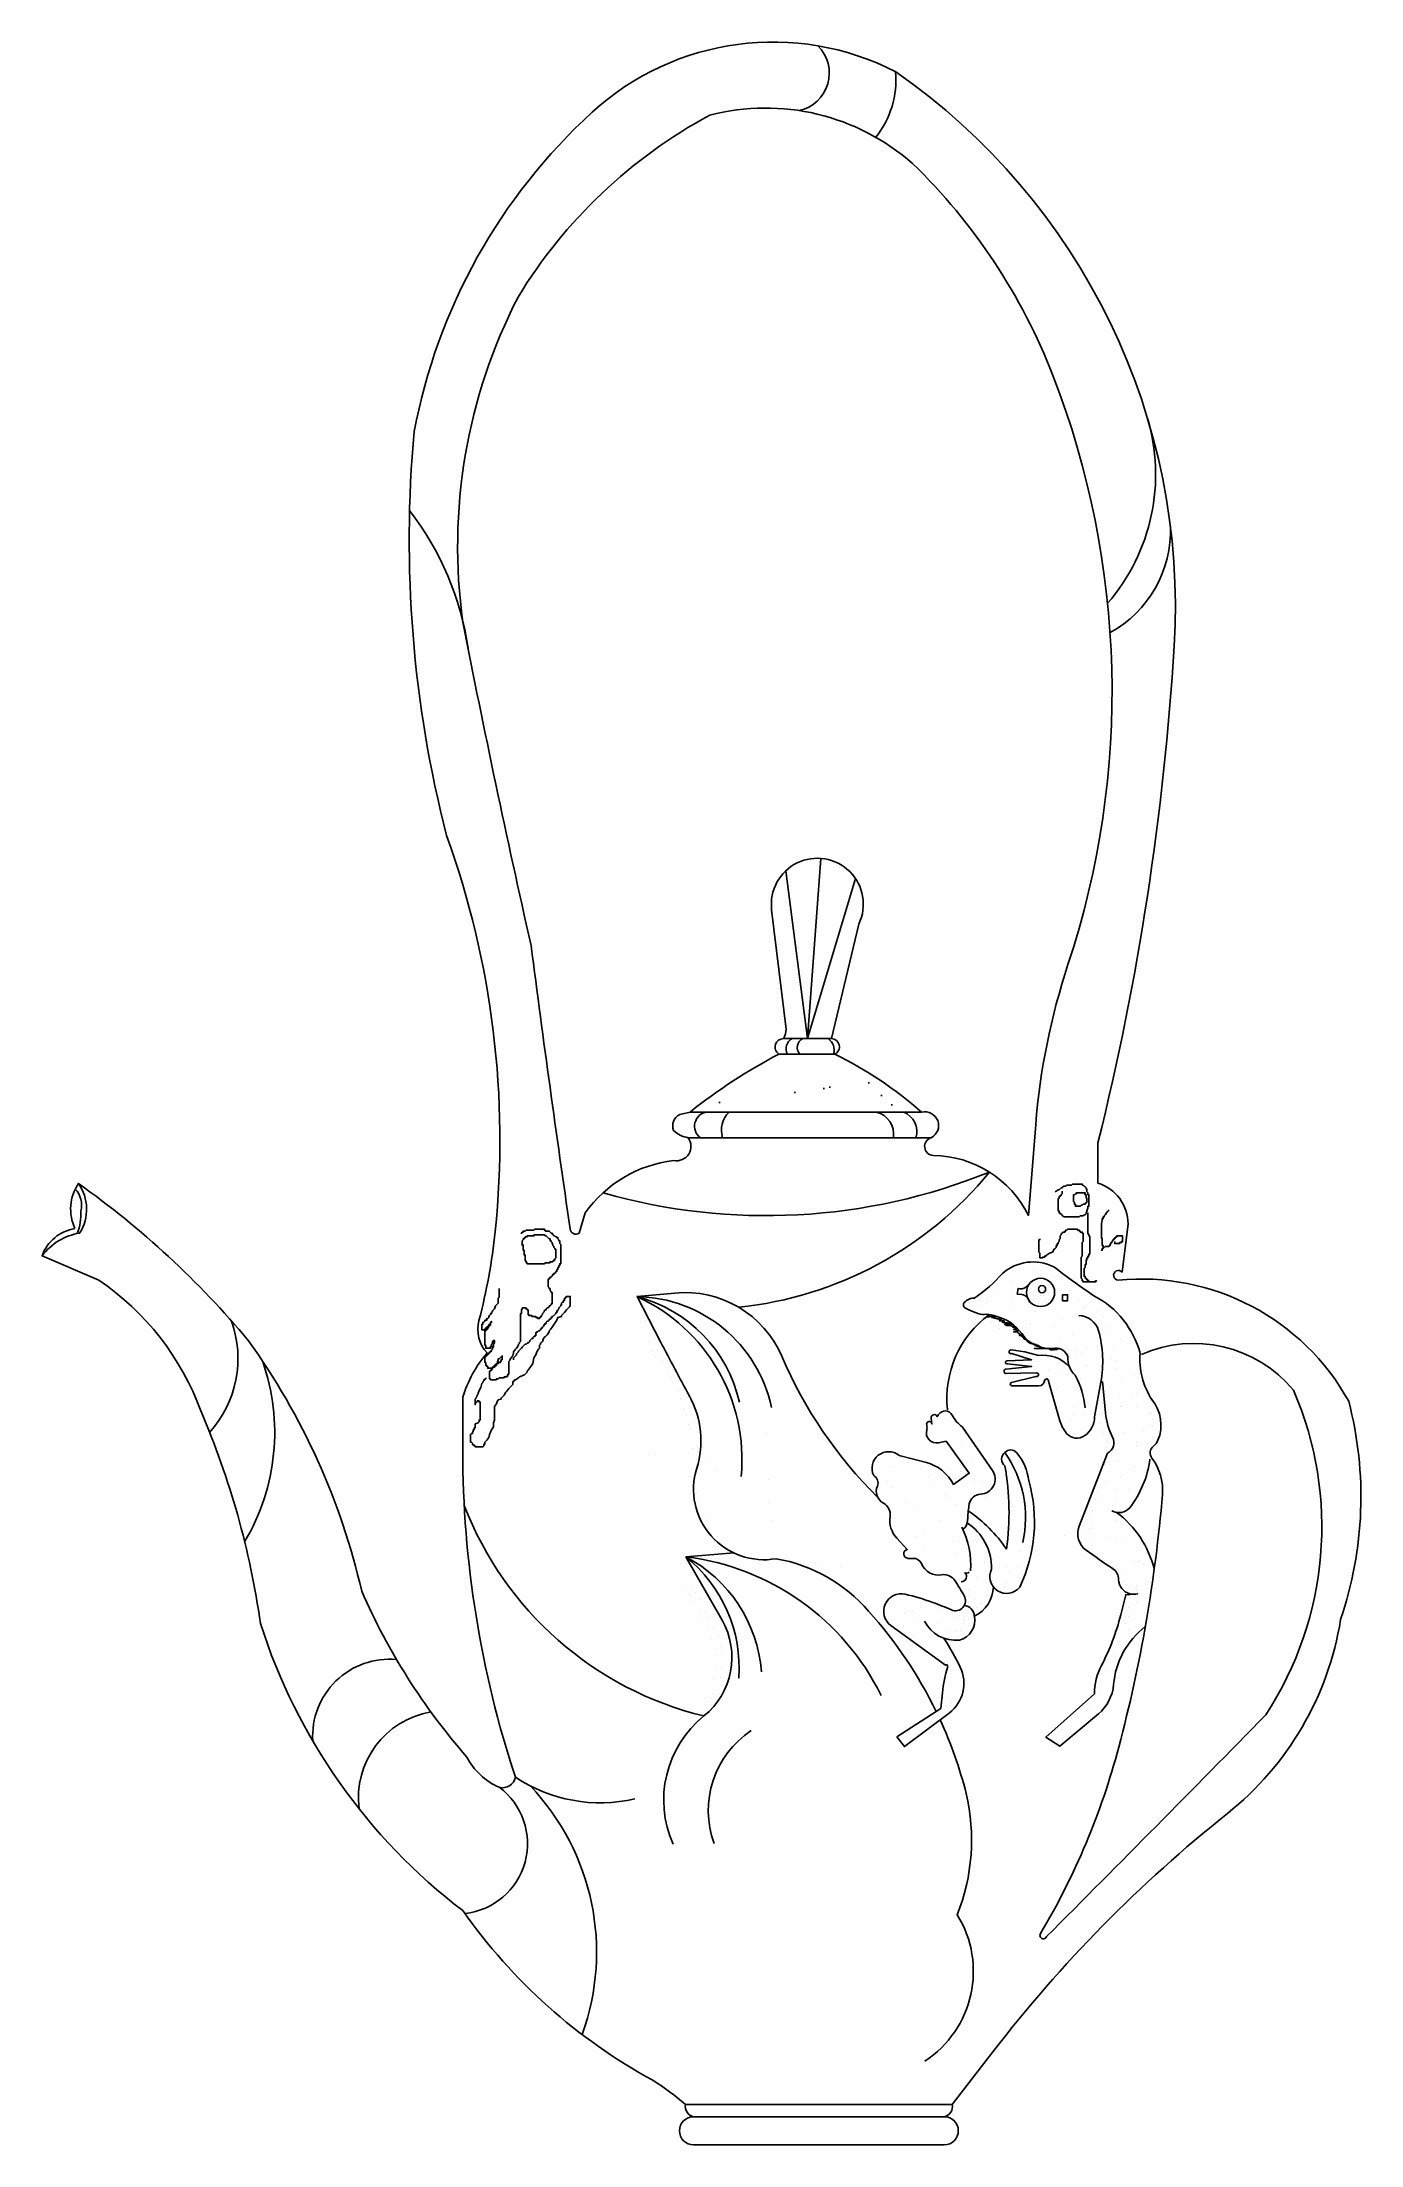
# Model space of a CAD drawing. Extents: x 929 to 1100, y 617 to 889.
import ezdxf

# ---------------------------------------------------------------- set-up
doc = ezdxf.new("R2010")
doc.units = 0
doc.header["$LTSCALE"] = 10
doc.header["$MEASUREMENT"] = 0
for name, color, linetype in [('3', 3, 'CONTINUOUS'), ('4', 4, 'CONTINUOUS'), ('7', 7, 'CONTINUOUS')]:
    doc.layers.add(name, color=color, linetype=linetype)

msp = doc.modelspace()

# ---------------------------------------------------------------- hatches: boundary and pattern name
at = {"layer": '3'}
h = msp.add_hatch(dxfattribs=at)
h.set_pattern_fill('AR-SAND', color=256, scale=7.2, style=0)
h.set_pattern_definition([(37.5, (-684.25, -590.387), (-0.45355, 13.87313), [0, -10.944, 0, -12.24, 0, -11.7]), (7.5, (-684.25, -590.387), (12.7424, 20.31945), [0, -5.904, 0, -9.864, 0, -3.78]), (327.5, (-693.106, -590.387), (22.42182, 0.040745), [0, -3.6, 0, -12.96, 0, -16.92]), (317.5, (-693.106, -590.387), (21.64411, 6.31926), [0, -1.8, 0, -8.496, 0, -9.72])])
h.paths.add_polyline_path([(1042.64, 750.78, 0.065549), (1031.4, 758.29), (1024.14, 758.29, 0.047449), (1012.63, 750.78)])

# ---------------------------------------------------------------- linework, layer by layer
for p, q in [((1027.85, 760.3), (1029.57, 783.67)), ((1027.85, 760.3), (1025.04, 782.06)), ((1027.85, 760.3), (1034.08, 781.06)), ((1024.14, 758.29), (1031.4, 758.29)), ((1054.39, 728.75), (1054.39, 728.75)), ((1057.14, 730.23), (1057.14, 730.23)), ((1058.2, 727.9), (1058.2, 727.9)), ((1049.94, 725.78), (1049.94, 725.78)), ((1051, 725.99), (1051, 725.99)), ((1051.63, 726.84), (1051.63, 726.84)), ((1052.48, 727.69), (1052.48, 727.69)), ((1054.17, 725.57), (1054.17, 725.57)), ((1054.39, 727.48), (1054.39, 727.48)), ((1054.39, 726.63), (1054.39, 726.63)), ((1055.02, 727.69), (1055.02, 727.69)), ((1055.66, 727.48), (1055.66, 727.48)), ((1055.66, 727.26), (1055.66, 727.26)), ((1056.08, 726.42), (1056.08, 726.42)), ((1057.14, 727.26), (1057.14, 727.26)), ((1057.14, 726.42), (1057.14, 726.42)), ((1057.57, 727.48), (1057.57, 727.48)), ((1057.78, 725.99), (1057.78, 725.99)), ((1057.99, 727.05), (1057.99, 727.05)), ((1058.2, 725.36), (1058.2, 725.36)), ((1058.41, 727.69), (1058.41, 727.69)), ((1058.41, 727.05), (1058.41, 727.05)), ((1058.41, 725.78), (1058.41, 725.78)), ((1059.05, 727.26), (1059.05, 727.26)), ((1061.8, 727.69), (1061.8, 727.69)), ((1062.86, 726.42), (1062.86, 726.42)), ((1063.5, 725.36), (1063.5, 725.36)), ((1063.92, 725.57), (1063.92, 725.57)), ((1006.16, 723.61), (1006.16, 723.61)), ((1006.92, 723.8), (1006.92, 723.8)), ((1049.49, 723.19), (1049.49, 723.19)), ((1049.63, 723.89), (1049.63, 723.89)), ((1050.26, 723.38), (1050.26, 723.38)), ((1050.4, 724.08), (1050.4, 724.08)), ((1051.74, 723.47), (1051.74, 723.47)), ((1052.5, 723.66), (1052.5, 723.66)), ((1052.58, 723.05), (1052.58, 723.05)), ((1052.72, 722.77), (1052.72, 722.77)), ((1053.34, 723.24), (1053.34, 723.24)), ((1053.48, 722.96), (1053.48, 722.96)), ((1053.98, 722.49), (1053.98, 722.49)), ((1054.74, 722.68), (1054.74, 722.68)), ((1056.29, 722.82), (1056.29, 722.82)), ((1056.72, 723.24), (1056.72, 723.24)), ((1057.35, 724.93), (1057.35, 724.93)), ((1059.9, 723.03), (1059.9, 723.03)), ((1060.74, 723.88), (1060.74, 723.88)), ((1062.23, 724.3), (1062.23, 724.3)), ((1065.62, 724.93), (1065.62, 724.93)), ((1066.25, 724.3), (1066.25, 724.3)), ((1067.1, 722.82), (1067.1, 722.82)), ((1069.43, 722.6), (1069.43, 722.6)), ((1007.28, 721.23), (1007.28, 721.23)), ((1008.04, 721.41), (1008.04, 721.41)), ((1008.46, 719.87), (1008.46, 719.87)), ((1047.53, 720.1), (1047.53, 720.1)), ((1047.81, 720.66), (1047.81, 720.66)), ((1048.23, 721.65), (1048.23, 721.65)), ((1048.29, 720.29), (1048.29, 720.29)), ((1048.37, 721.23), (1048.37, 721.23)), ((1048.57, 720.85), (1048.57, 720.85)), ((1048.99, 721.83), (1048.99, 721.83)), ((1049.13, 721.41), (1049.13, 721.41)), ((1055.1, 721.93), (1055.1, 721.93)), ((1055.1, 721.37), (1055.1, 721.37)), ((1055.87, 722.11), (1055.87, 722.11)), ((1055.87, 721.55), (1055.87, 721.55)), ((1060.53, 721.33), (1060.53, 721.33)), ((1061.05, 719.73), (1061.05, 719.73)), ((1062.23, 721.97), (1062.23, 721.97)), ((1062.65, 719.85), (1062.65, 719.85)), ((1063.92, 720.28), (1063.92, 720.28)), ((1066.47, 722.39), (1066.47, 722.39)), ((1067.52, 720.06), (1067.52, 720.06)), ((1068.37, 721.33), (1068.37, 721.33)), ((1007.7, 719.68), (1007.7, 719.68)), ((1008.12, 719.12), (1008.12, 719.12)), ((1008.88, 719.31), (1008.88, 719.31)), ((1008.96, 718.42), (1008.96, 718.42)), ((1009.66, 717.16), (1009.66, 717.16)), ((1009.72, 718.61), (1009.72, 718.61)), ((1010.42, 717.35), (1010.42, 717.35)), ((1046.83, 717.16), (1046.83, 717.16)), ((1047.59, 717.35), (1047.59, 717.35)), ((1059.05, 717.31), (1059.05, 717.31)), ((1060.29, 719.54), (1060.29, 719.54)), ((1060.74, 717.31), (1060.74, 717.31)), ((1060.85, 719.26), (1060.85, 719.26)), ((1060.85, 718.56), (1060.85, 718.56)), ((1061.62, 719.45), (1061.62, 719.45)), ((1061.62, 718.75), (1061.62, 718.75)), ((1062.65, 719.22), (1062.65, 719.22)), ((1063.5, 719.43), (1063.5, 719.43)), ((1063.92, 717.73), (1063.92, 717.73)), ((1064.13, 717.95), (1064.13, 717.95)), ((1067.31, 718.79), (1067.31, 718.79)), ((1067.95, 718.58), (1067.95, 718.58)), ((1067.95, 717.52), (1067.95, 717.52)), ((1010.22, 716.32), (1010.22, 716.32)), ((1010.36, 715.76), (1010.36, 715.76)), ((1010.99, 716.51), (1010.99, 716.51)), ((1011.06, 714.64), (1011.06, 714.64)), ((1011.13, 715.95), (1011.13, 715.95)), ((1011.83, 714.83), (1011.83, 714.83)), ((1060.11, 714.98), (1060.11, 714.98)), ((1062.86, 714.98), (1062.86, 714.98)), ((1063.29, 716.25), (1063.29, 716.25)), ((1068.58, 715.83), (1068.58, 715.83)), ((1070.07, 716.68), (1070.07, 716.68)), ((1070.49, 714.35), (1070.49, 714.35)), ((1011.34, 713.66), (1011.34, 713.66)), ((1011.77, 712.4), (1011.77, 712.4)), ((1012.11, 713.84), (1012.11, 713.84)), ((1012.53, 712.58), (1012.53, 712.58)), ((1012.95, 711.6), (1012.95, 711.6)), ((1062.44, 712.44), (1062.44, 712.44)), ((1062.44, 711.59), (1062.44, 711.59)), ((1063.71, 711.59), (1063.71, 711.59)), ((1065.34, 712.82), (1065.34, 712.82)), ((1065.34, 711.55), (1065.34, 711.55)), ((1066.1, 713), (1066.1, 713)), ((1066.1, 711.74), (1066.1, 711.74)), ((1068.16, 714.13), (1068.16, 714.13)), ((1068.16, 713.71), (1068.16, 713.71)), ((1068.37, 712.65), (1068.37, 712.65)), ((1068.58, 712.65), (1068.58, 712.65)), ((1069.86, 713.92), (1069.86, 713.92)), ((1070.49, 712.65), (1070.49, 712.65)), ((1072.19, 711.8), (1072.19, 711.8)), ((1072.4, 711.59), (1072.4, 711.59)), ((1072.82, 711.59), (1072.82, 711.59)), ((1012.19, 711.41), (1012.19, 711.41)), ((1012.47, 710.29), (1012.47, 710.29)), ((1012.75, 709.73), (1012.75, 709.73)), ((1013.23, 710.48), (1013.23, 710.48)), ((1013.51, 709.92), (1013.51, 709.92)), ((1022.39, 709.05), (1022.39, 709.05)), ((1061.8, 710.75), (1061.8, 710.75)), ((1065.76, 710.43), (1065.76, 710.43)), ((1066.04, 709.45), (1066.04, 709.45)), ((1066.18, 709.17), (1066.18, 709.17)), ((1066.52, 710.62), (1066.52, 710.62)), ((1066.8, 709.64), (1066.8, 709.64)), ((1066.95, 709.36), (1066.95, 709.36)), ((1068.8, 709.26), (1068.8, 709.26)), ((1071.34, 709.47), (1071.34, 709.47)), ((1072.19, 710.32), (1072.19, 710.32)), ((1072.61, 710.96), (1072.61, 710.96)), ((1072.61, 710.11), (1072.61, 710.11)), ((1007.28, 706.37), (1007.28, 706.37)), ((1008.04, 706.56), (1008.04, 706.56)), ((1012.89, 707.21), (1012.89, 707.21)), ((1013.13, 707.14), (1013.13, 707.14)), ((1013.65, 707.4), (1013.65, 707.4)), ((1040.16, 706.14), (1040.16, 706.14)), ((1047.82, 707.57), (1047.82, 707.57)), ((1066.46, 706.23), (1066.46, 706.23)), ((1066.6, 708.47), (1066.6, 708.47)), ((1066.6, 707.35), (1066.6, 707.35)), ((1066.6, 706.93), (1066.6, 706.93)), ((1066.74, 708.05), (1066.74, 708.05)), ((1066.74, 707.77), (1066.74, 707.77)), ((1067.23, 706.42), (1067.23, 706.42)), ((1067.37, 708.66), (1067.37, 708.66)), ((1067.37, 707.54), (1067.37, 707.54)), ((1067.37, 707.12), (1067.37, 707.12)), ((1067.51, 708.24), (1067.51, 708.24)), ((1067.51, 707.96), (1067.51, 707.96)), ((1070.49, 707.99), (1070.49, 707.99)), ((1070.49, 707.57), (1070.49, 707.57)), ((1071.76, 707.78), (1071.76, 707.78)), ((1071.76, 706.93), (1071.76, 706.93)), ((1072.61, 708.63), (1072.61, 708.63)), ((1012.75, 703.56), (1012.75, 703.56)), ((1012.89, 704.41), (1012.89, 704.41)), ((1013.51, 703.75), (1013.51, 703.75)), ((1013.65, 704.59), (1013.65, 704.59)), ((1014.77, 705.5), (1014.77, 705.5)), ((1016.09, 704.28), (1016.09, 704.28)), ((1038.71, 704.82), (1038.71, 704.82)), ((1039.13, 704.82), (1039.13, 704.82)), ((1039.39, 705.95), (1039.39, 705.95)), ((1040.94, 705.39), (1040.94, 705.39)), ((1041.7, 705.58), (1041.7, 705.58)), ((1042.52, 704.6), (1042.52, 704.6)), ((1043.58, 703.55), (1043.58, 703.55)), ((1047.53, 703.7), (1047.53, 703.7)), ((1047.67, 705.11), (1047.67, 705.11)), ((1047.67, 704.13), (1047.67, 704.13)), ((1048.29, 703.89), (1048.29, 703.89)), ((1048.43, 705.3), (1048.43, 705.3)), ((1048.43, 704.31), (1048.43, 704.31)), ((1049.09, 705.45), (1049.09, 705.45)), ((1065.62, 704.97), (1065.62, 704.97)), ((1066.04, 705.25), (1066.04, 705.25)), ((1066.38, 705.15), (1066.38, 705.15)), ((1066.8, 705.44), (1066.8, 705.44)), ((1067.1, 705.03), (1067.1, 705.03)), ((1067.74, 705.66), (1067.74, 705.66)), ((1068.16, 705.45), (1068.16, 705.45)), ((1068.37, 703.55), (1068.37, 703.55)), ((1069.86, 704.6), (1069.86, 704.6)), ((1070.28, 704.82), (1070.28, 704.82)), ((1012.75, 701.32), (1012.75, 701.32)), ((1013.51, 701.51), (1013.51, 701.51)), ((1013.65, 700.67), (1013.65, 700.67)), ((1022.81, 703.12), (1022.81, 703.12)), ((1038.28, 702.91), (1038.28, 702.91)), ((1038.92, 702.06), (1038.92, 702.06)), ((1043.79, 702.7), (1043.79, 702.7)), ((1045.7, 702.49), (1045.7, 702.49)), ((1045.91, 701.22), (1045.91, 701.22)), ((1046.27, 703.14), (1046.27, 703.14)), ((1046.27, 702.58), (1046.27, 702.58)), ((1046.33, 701), (1046.33, 701)), ((1046.97, 702.86), (1046.97, 702.86)), ((1047.03, 703.33), (1047.03, 703.33)), ((1047.03, 702.77), (1047.03, 702.77)), ((1047.73, 703.05), (1047.73, 703.05)), ((1049.51, 702.91), (1049.51, 702.91)), ((1050.57, 702.91), (1050.57, 702.91)), ((1051, 700.79), (1051, 700.79)), ((1065.62, 701.64), (1065.62, 701.64)), ((1066.47, 702.91), (1066.47, 702.91)), ((1067.95, 701.85), (1067.95, 701.85)), ((1069.43, 701.85), (1069.43, 701.85)), ((1012.89, 700.48), (1012.89, 700.48)), ((1013.87, 698.1), (1013.87, 698.1)), ((1014.63, 698.29), (1014.63, 698.29)), ((1022.81, 700.16), (1022.81, 700.16)), ((1040.61, 700.16), (1040.61, 700.16)), ((1041.67, 699.31), (1041.67, 699.31)), ((1047.18, 699.94), (1047.18, 699.94)), ((1064.35, 698.67), (1064.35, 698.67)), ((1064.77, 699.1), (1064.77, 699.1)), ((1065.19, 700.58), (1065.19, 700.58)), ((1065.41, 700.58), (1065.41, 700.58)), ((1067.52, 699.73), (1067.52, 699.73)), ((1067.95, 700.37), (1067.95, 700.37)), ((1014.15, 697.54), (1014.15, 697.54)), ((1014.91, 697.73), (1014.91, 697.73)), ((1015.41, 695.58), (1015.41, 695.58)), ((1016.17, 695.76), (1016.17, 695.76)), ((1023.24, 697.83), (1023.24, 697.83)), ((1041.88, 695.71), (1041.88, 695.71)), ((1042.94, 696.13), (1042.94, 696.13)), ((1045.06, 697.83), (1045.06, 697.83)), ((1061.17, 695.92), (1061.17, 695.92)), ((1063.92, 696.56), (1063.92, 696.56)), ((1064.35, 696.77), (1064.35, 696.77)), ((1064.77, 697.62), (1064.77, 697.62)), ((1064.77, 696.77), (1064.77, 696.77)), ((1067.1, 695.71), (1067.1, 695.71)), ((1067.74, 695.29), (1067.74, 695.29)), ((1067.95, 697.83), (1067.95, 697.83)), ((1015.83, 694.45), (1015.83, 694.45)), ((1016.6, 694.64), (1016.6, 694.64)), ((1017.52, 693.33), (1017.52, 693.33)), ((1018.28, 693.52), (1018.28, 693.52)), ((1042.94, 694.44), (1042.94, 694.44)), ((1046.76, 695.07), (1046.76, 695.07)), ((1046.97, 693.59), (1046.97, 693.59)), ((1047.39, 695.07), (1047.39, 695.07)), ((1050.78, 692.53), (1050.78, 692.53)), ((1051, 693.59), (1051, 693.59)), ((1051.63, 693.59), (1051.63, 693.59)), ((1051.84, 692.74), (1051.84, 692.74)), ((1055.45, 693.8), (1055.45, 693.8)), ((1063.29, 694.02), (1063.29, 694.02)), ((1064.56, 695.07), (1064.56, 695.07)), ((1064.77, 694.65), (1064.77, 694.65)), ((1069.01, 695.07), (1069.01, 695.07)), ((1070.28, 692.53), (1070.28, 692.53)), ((1070.7, 692.53), (1070.7, 692.53)), ((1011.34, 692.21), (1011.34, 692.21)), ((1012.11, 692.4), (1012.11, 692.4)), ((1027.05, 692.32), (1027.05, 692.32)), ((1029.17, 692.32), (1029.17, 692.32)), ((1032.14, 691.9), (1032.14, 691.9)), ((1049.72, 690.42), (1049.72, 690.42)), ((1051.84, 689.99), (1051.84, 689.99)), ((1052.69, 691.9), (1052.69, 691.9)), ((1053.54, 691.9), (1053.54, 691.9)), ((1053.54, 689.78), (1053.54, 689.78)), ((1054.17, 691.26), (1054.17, 691.26)), ((1055.23, 691.69), (1055.23, 691.69)), ((1068.16, 691.26), (1068.16, 691.26)), ((1068.58, 691.26), (1068.58, 691.26)), ((1068.8, 689.99), (1068.8, 689.99)), ((1071.34, 692.11), (1071.34, 692.11)), ((1012.19, 689.13), (1012.19, 689.13)), ((1012.61, 688.29), (1012.61, 688.29)), ((1012.95, 689.32), (1012.95, 689.32)), ((1013.17, 687.45), (1013.17, 687.45)), ((1013.37, 688.48), (1013.37, 688.48)), ((1013.93, 687.63), (1013.93, 687.63)), ((1048.67, 688.93), (1048.67, 688.93)), ((1048.67, 688.3), (1048.67, 688.3)), ((1048.67, 687.24), (1048.67, 687.24)), ((1049.51, 687.66), (1049.51, 687.66)), ((1050.36, 687.03), (1050.36, 687.03)), ((1050.78, 687.24), (1050.78, 687.24)), ((1051, 688.09), (1051, 688.09)), ((1052.48, 689.14), (1052.48, 689.14)), ((1053.33, 689.14), (1053.33, 689.14)), ((1069.43, 688.09), (1069.43, 688.09)), ((1069.64, 689.14), (1069.64, 689.14)), ((1070.28, 688.93), (1070.28, 688.93)), ((1070.28, 688.09), (1070.28, 688.09)), ((1070.49, 689.36), (1070.49, 689.36)), ((1070.49, 689.14), (1070.49, 689.14)), ((1070.49, 688.72), (1070.49, 688.72)), ((1070.49, 687.24), (1070.49, 687.24)), ((1014.01, 685.9), (1014.01, 685.9)), ((1014.29, 685.06), (1014.29, 685.06)), ((1014.77, 686.09), (1014.77, 686.09)), ((1015.05, 685.25), (1015.05, 685.25)), ((1040.4, 685.76), (1040.4, 685.76)), ((1041.25, 685.97), (1041.25, 685.97)), ((1041.46, 685.97), (1041.46, 685.97)), ((1042.1, 684.7), (1042.1, 684.7)), ((1042.52, 686.6), (1042.52, 686.6)), ((1044.64, 686.39), (1044.64, 686.39)), ((1044.85, 684.49), (1044.85, 684.49)), ((1046.76, 685.33), (1046.76, 685.33)), ((1047.61, 685.54), (1047.61, 685.54)), ((1048.03, 684.49), (1048.03, 684.49)), ((1048.24, 685.33), (1048.24, 685.33)), ((1048.24, 684.91), (1048.24, 684.91)), ((1048.67, 685.12), (1048.67, 685.12)), ((1049.72, 686.6), (1049.72, 686.6)), ((1069.01, 685.33), (1069.01, 685.33)), ((1069.01, 684.49), (1069.01, 684.49)), ((1069.43, 686.6), (1069.43, 686.6)), ((1069.43, 685.33), (1069.43, 685.33)), ((1070.07, 686.18), (1070.07, 686.18)), ((1014.99, 683.66), (1014.99, 683.66)), ((1015.41, 682.54), (1015.41, 682.54)), ((1015.75, 683.85), (1015.75, 683.85)), ((1016.17, 682.73), (1016.17, 682.73)), ((1041.67, 682.79), (1041.67, 682.79)), ((1045.7, 683.43), (1045.7, 683.43)), ((1046.97, 683.43), (1046.97, 683.43)), ((1047.39, 682.79), (1047.39, 682.79)), ((1047.82, 683.85), (1047.82, 683.85)), ((1047.82, 683.43), (1047.82, 683.43)), ((1049.3, 684.06), (1049.3, 684.06)), ((1068.16, 681.73), (1068.16, 681.73)), ((1069.43, 683.64), (1069.43, 683.64)), ((1015.83, 681.28), (1015.83, 681.28)), ((1015.97, 680.44), (1015.97, 680.44)), ((1016.6, 681.47), (1016.6, 681.47)), ((1016.74, 680.63), (1016.74, 680.63)), ((1044.64, 680.25), (1044.64, 680.25)), ((1045.7, 679.4), (1045.7, 679.4)), ((1066.68, 679.83), (1066.68, 679.83)), ((1067.52, 680.46), (1067.52, 680.46)), ((1015.83, 677.35), (1015.83, 677.35)), ((1016.11, 678.62), (1016.11, 678.62)), ((1016.6, 677.54), (1016.6, 677.54)), ((1016.88, 678.8), (1016.88, 678.8)), ((1046.33, 678.34), (1046.33, 678.34)), ((1065.83, 677.07), (1065.83, 677.07)), ((1066.47, 678.34), (1066.47, 678.34)), ((1014.57, 674.69), (1014.57, 674.69)), ((1015.33, 674.88), (1015.33, 674.88)), ((1015.69, 675.25), (1015.69, 675.25)), ((1016.46, 675.44), (1016.46, 675.44)), ((1045.91, 673.69), (1045.91, 673.69)), ((1046.33, 674.53), (1046.33, 674.53)), ((1046.33, 674.11), (1046.33, 674.11)), ((1064.35, 673.69), (1064.35, 673.69)), ((1065.19, 675.17), (1065.19, 675.17)), ((1065.83, 675.38), (1065.83, 675.38)), ((1013.73, 672.03), (1013.73, 672.03)), ((1014.49, 672.22), (1014.49, 672.22)), ((1060.96, 670.72), (1060.96, 670.72)), ((1062.02, 672.2), (1062.02, 672.2)), ((1012.05, 622.12), (1046.61, 622.12))]:
    msp.add_line(p, q, dxfattribs=at)
msp.add_lwpolyline([(1051.15, 724.23), (1051.4, 724.23), (1051.4, 724.29), (1052.16, 724.29), (1052.16, 724.23), (1051.72, 724.23), (1051.72, 724.16), (1051.85, 724.16), (1052.1, 724.04), (1052.29, 724.04), (1052.35, 723.97), (1052.66, 723.97), (1052.66, 723.91), (1052.92, 723.91), (1052.98, 723.85), (1053.04, 723.78), (1053.04, 723.72), (1052.73, 723.72), (1053.3, 723.72), (1053.3, 723.66), (1053.36, 723.66), (1053.36, 723.53), (1053.11, 723.53), (1053.17, 723.53), (1053.36, 723.47), (1053.74, 723.47), (1054.12, 723.34), (1054.3, 723.34), (1054.3, 723.28), (1053.48, 723.28), (1053.48, 723.22), (1053.42, 723.22), (1053.48, 723.22), (1053.67, 723.09), (1054.24, 723.09), (1054.3, 723.03), (1054.49, 723.03), (1054.49, 722.97), (1054.68, 722.97), (1054.68, 722.9), (1054.43, 722.9), (1054.56, 722.9), (1054.62, 722.84), (1054.68, 722.78), (1054.87, 722.78), (1054.87, 722.71), (1054.93, 722.71), (1054.93, 722.59), (1054.56, 722.59), (1054.75, 722.59), (1054.81, 722.52), (1054.93, 722.52), (1054.93, 722.46), (1055, 722.46), (1055, 722.4), (1055.12, 722.4), (1055.12, 722.34), (1055.06, 722.27), (1054.56, 722.27), (1055, 722.27), (1055.06, 722.21), (1055.12, 722.21), (1055.12, 722.15), (1055.19, 722.15), (1055.19, 722.08), (1055.31, 722.08), (1055.38, 722.02), (1055.38, 721.96), (1055.44, 721.96), (1055.44, 721.89), (1055.57, 721.89), (1055.57, 721.83), (1055.31, 721.83), (1055.57, 721.83), (1055.57, 721.77), (1055.63, 721.77), (1055.63, 721.71), (1055.69, 721.71), (1055.69, 721.64), (1055.75, 721.64), (1055.82, 721.58), (1055.82, 721.52), (1055.88, 721.52), (1055.94, 721.45), (1055.94, 721.39), (1056.07, 721.39), (1055.88, 721.39), (1055.94, 721.33), (1056.07, 721.33), (1056.13, 721.26), (1056.2, 721.26), (1056.2, 721.2), (1056.26, 721.2), (1056.26, 721.14), (1056.32, 721.14), (1056.32, 721.08), (1056.38, 721.08), (1056.38, 721.01), (1056.45, 721.01), (1056.57, 720.89), (1056.64, 720.82), (1056.7, 720.82), (1056.76, 720.76), (1057.14, 720.76), (1057.14, 720.7), (1057.27, 720.7), (1057.27, 720.63), (1057.52, 720.63), (1057.52, 720.57), (1057.65, 720.57), (1057.71, 720.51), (1057.84, 720.51), (1057.84, 720.38), (1058.02, 720.38), (1058.02, 720.32), (1058.09, 720.32), (1058.09, 720.26), (1058.15, 720.26), (1058.15, 720.13), (1058.21, 720.13), (1057.27, 720.13), (1059.1, 720.13), (1059.29, 720), (1059.35, 720), (1059.35, 719.94), (1059.73, 719.94), (1059.73, 720), (1060.17, 720), (1060.23, 720.07), (1060.48, 720.07)], dxfattribs=at)
for centre, radius, start, end in [((1025.72, 885.47), 4.96, 281.9941, 45.4403), ((1027.55, 884.58), 11.77, 320.9313, 5.1716), ((1047.39, 833.47), 25.58, 319.1879, 16.7197), ((945.94, 805.34), 38.33, 8.3401, 37.6441), ((1059.82, 826.15), 15.07, 298.7359, 2.1848), ((1026.63, 758.95), 1.56, 120.0366, 205.3088), ((1027.8, 759.14), 1.28, 115.2723, 221.6683), ((1029.49, 758.81), 1.82, 343.4023, 54.9721), ((1015.07, 748.95), 1.85, 97.8162, 234.2757), ((1019.94, 748.45), 3.24, 134.1446, 197.9473), ((1036.03, 747.88), 2.99, 351.7829, 75.7801), ((1039.26, 748.23), 2.76, 343.6577, 67.4228), ((1022.49, 814.29), 76.94, 254.062, 292.0892), ((1014.02, 773.47), 48.24, 275.8521, 320.8335), ((1001.17, 709.13), 18.31, 12.6954, 75.489), ((996.15, 705.73), 23.21, 354.6029, 65.5329), ((1005.42, 708.69), 18.17, 12.0881, 88.9387), ((939.67, 718.85), 14.38, 318.1179, 19.5609), ((931.02, 709.28), 27.79, 329.2778, 19.2693), ((1024.94, 715.77), 44.54, 201.0455, 256.3538), ((1008.18, 660.8), 32.55, 26.1838, 83.0966), ((1003.51, 676.82), 18.42, 4.3735, 62.2402), ((1000.56, 678.72), 18.44, 355.9229, 51.3175), ((973.7, 669.87), 9.98, 84.8619, 183.4849), ((980.96, 661.88), 11.3, 99.728, 187.2828), ((1027.38, 660.24), 12.39, 123.3903, 200.2329), ((982.46, 655.94), 9.11, 276.2828, 53.3327), ((1001.02, 681.15), 19.92, 236.4208, 282.9359), ((969.17, 641.87), 31.35, 340.1018, 43.4301)]:
    msp.add_arc(centre, radius, start, end, dxfattribs=at)
at = {"layer": '4'}
msp.add_line((1024.76, 760.3), (1030.95, 760.3), dxfattribs=at)
for points in [[(1023.04, 616.88), (1045.57, 616.88, 1), (1045.57, 620.54, 0.425875), (1046.61, 622.12), (1051.86, 628.93, -0.060657), (1082.26, 659.84, 0.187131), (1096.94, 684.99, 0.146554), (1097.99, 713.28, 0.299313), (1068.11, 728.99, -1.492017), (1068.63, 730.04), (1069.39, 736.27, 0.328663), (1065.49, 741.57), (1065.49, 746.81, 0.04554), (1075.38, 811.17, 0.261586), (1039.28, 885.64, 0.313707), (999.96, 880.41, 0.162366), (976.89, 839.02, 0.086238), (981.09, 786.62, -0.112648), (987.38, 735.28, -0.038783), (985.28, 723.76, 0.256733), (986.33, 719.56, 0.103516), (983.18, 713.8), (983.18, 706.99, 0.079785), (990, 664.55, -0.438744), (987.9, 663.25, -0.175046), (983.71, 667.17, -0.076239), (970.08, 688.65, 0.100318), (955.4, 721.14, 0.064368), (933.38, 741.52, -0.304643), (933.53, 735.1, 0.192013), (928.66, 732.14), (936, 728.99, -0.158422), (949.22, 712.04, -0.066414), (956.97, 684.46, 0.153874), (983.18, 647.26, 0.115656), (1007.82, 625.26, -0.032276), (1012.05, 622.12)], [(1071.12, 719.36, -0.333584), (1090.82, 714.74, -0.25263), (1087.23, 672.62, -0.002307), (1058.83, 643.88, -1.074888), (1058.04, 644.27, 0.06924), (1068.19, 668.45, 0.044029), (1073.85, 701.22, 0.185585), (1072.49, 705.9, -0.408358), (1072.68, 707.46, 0.128713), (1073.27, 708.24, 0.274037), (1072.49, 713.5, -0.166839), (1070.95, 719.54, 0.038013)], [(1023.04, 616.88), (1013.1, 616.88, -1), (1013.1, 620.54, -0.425875), (1012.05, 622.12)]]:
    msp.add_lwpolyline(points, format="xyb", dxfattribs=at)
msp.add_lwpolyline([(998.28, 735.07), (999.05, 737.7, -0.21095), (1010.51, 744.51, 0.698509), (1012.37, 747.45, -0.149014), (1010.51, 748.38, -0.385995), (1011.29, 750.46), (1012.63, 750.78, -0.047449), (1024.14, 758.29, 0.765501), (1024.14, 758.29, -0.745905), (1024.76, 760.3, 0.123577), (1025.07, 761.54), (1023.21, 777.01, -1.331302), (1034.51, 775.16), (1030.95, 760.3, -0.791714), (1031.4, 758.29, -0.065549), (1042.64, 750.78, -0.873), (1043.9, 747.45, 0.866988), (1044.17, 745.16, -0.279633), (1056.5, 737.39), (1057.43, 749.15, -0.060131), (1061.61, 769.89, 0.174092), (1059.65, 846.28, 0.107578), (1041.48, 873.74, 0.249275), (1015.2, 880.02, 0.133438), (990.34, 856.42, 0.154639), (983.19, 814.3, 0.007174), (992.03, 772.37, 0.004287), (997.1, 735.63, 0.554614)], format="xyb", close=True, dxfattribs=at)
at = {"layer": '7'}
for p, q in [((1012.63, 750.78), (1042.64, 750.78)), ((1012.37, 747.45), (1043.9, 747.45)), ((1013.1, 620.54), (1045.57, 620.54))]:
    msp.add_line(p, q, dxfattribs=at)
for points in [[(1059.96, 740.45), (1060.34, 740.7), (1060.46, 740.7), (1060.59, 740.82), (1060.71, 740.95), (1060.84, 740.95), (1060.96, 741.07), (1061.08, 741.19), (1061.33, 741.19), (1061.46, 741.32), (1062.08, 741.32), (1062.2, 741.44), (1063.45, 741.44), (1063.45, 741.32), (1063.57, 741.32), (1063.7, 741.19), (1063.82, 741.07), (1063.95, 740.95), (1063.95, 740.82), (1064.07, 740.82), (1064.07, 740.45), (1064.2, 740.32), (1064.2, 740.07), (1064.32, 740.07), (1064.32, 738.58), (1064.2, 738.58), (1064.2, 738.33), (1064.07, 737.96), (1064.07, 737.84), (1063.95, 737.71), (1063.95, 737.59), (1063.82, 737.46), (1063.7, 737.46), (1063.57, 737.34), (1063.2, 737.34), (1063.08, 737.21), (1061.08, 737.21), (1060.96, 737.34), (1060.84, 737.34), (1060.84, 737.46), (1060.71, 737.59), (1060.59, 737.59), (1060.59, 737.71), (1060.46, 737.71), (1060.46, 737.96), (1060.34, 737.96), (1060.34, 739.58), (1060.46, 739.58), (1060.46, 739.83), (1060.59, 739.83), (1060.59, 739.95), (1060.71, 739.95), (1060.71, 740.07), (1060.84, 740.2), (1060.84, 740.45), (1060.96, 740.45)], [(1063.7, 740.2), (1063.82, 740.2), (1063.82, 740.07), (1063.95, 740.07), (1063.95, 739.7), (1064.07, 739.58), (1064.07, 739.08), (1063.95, 739.08), (1063.95, 738.96), (1063.82, 738.96), (1063.82, 738.83), (1063.57, 738.83), (1063.45, 738.71), (1063.32, 738.71), (1063.2, 738.58), (1062.58, 738.58), (1062.58, 738.83), (1062.45, 738.83), (1062.45, 739.08), (1062.33, 739.2), (1062.33, 740.07), (1062.45, 740.07), (1062.58, 740.2), (1062.7, 740.2), (1062.7, 740.32), (1063.82, 740.32), (1063.82, 740.2)], [(1064.2, 737.71), (1064.2, 735.1), (1064.44, 734.6), (1064.44, 732.36), (1064.32, 732.36), (1064.32, 732.11), (1064.2, 732.11), (1064.2, 731.87), (1064.07, 731.87), (1064.07, 731.62), (1063.95, 731.62), (1063.95, 731), (1063.82, 731), (1063.82, 730.62), (1063.7, 730.5), (1063.7, 729.5), (1063.82, 729.5), (1063.82, 729.25), (1063.95, 729.25), (1063.95, 729.13), (1064.07, 729.13), (1064.07, 729.01), (1064.2, 729.01), (1064.2, 728.88), (1064.32, 728.88), (1064.32, 728.76), (1065.19, 728.76), (1065.19, 728.88), (1065.32, 728.88), (1065.19, 728.88), (1065.07, 728.76), (1063.57, 728.76), (1063.57, 728.88), (1063.45, 728.88), (1063.45, 729.13), (1063.32, 729.25), (1063.32, 731.99), (1063.45, 732.11), (1063.45, 733.86), (1063.57, 733.98), (1063.57, 735.1), (1063.45, 735.1), (1063.45, 735.22), (1063.2, 735.22), (1063.2, 735.35), (1063.08, 735.35), (1063.08, 735.47), (1062.83, 735.47), (1062.83, 735.6), (1061.58, 735.6), (1061.46, 735.47), (1061.33, 735.47), (1061.33, 735.35), (1061.21, 735.35), (1061.21, 735.22), (1060.96, 735.22), (1060.84, 735.1), (1060.71, 734.98), (1060.71, 734.85), (1060.59, 734.73), (1060.59, 734.35), (1060.46, 734.23), (1060.46, 733.98), (1060.34, 733.86), (1060.34, 733.73), (1060.21, 733.73), (1060.21, 733.48), (1060.09, 733.48), (1060.09, 733.23), (1059.96, 733.11), (1059.84, 732.99), (1059.59, 732.61), (1059.22, 732.49), (1058.84, 732.24), (1058.72, 732.11), (1058.6, 732.11), (1058.6, 731.99), (1058.35, 731.99), (1058.35, 731.87), (1057.97, 731.87), (1057.97, 732.49), (1057.85, 732.61), (1057.85, 734.23), (1057.97, 734.23), (1057.97, 734.35)], [(1066.93, 738.08), (1066.81, 737.96), (1066.68, 737.84), (1066.44, 737.46), (1066.31, 737.34), (1066.31, 737.21), (1066.19, 737.21), (1066.19, 736.97), (1066.06, 736.97), (1066.06, 736.72), (1065.94, 736.34), (1065.94, 734.48), (1066.06, 734.35), (1066.06, 733.48), (1066.19, 733.48), (1066.19, 733.11), (1066.06, 733.11), (1066.06, 732.86), (1065.94, 732.86), (1066.06, 732.86), (1066.06, 732.99), (1066.19, 733.11), (1066.19, 733.23), (1066.31, 733.23), (1066.44, 733.36), (1066.93, 733.36), (1066.93, 733.48), (1067.06, 733.48), (1067.06, 733.61), (1067.18, 733.73), (1067.18, 733.86), (1067.31, 733.86), (1067.31, 733.98), (1067.43, 734.1), (1067.43, 734.23), (1067.56, 734.23), (1067.56, 734.35), (1067.68, 734.35), (1067.68, 734.48), (1067.81, 734.48), (1067.81, 734.6), (1067.93, 734.6), (1067.93, 734.73), (1068.68, 734.73), (1068.68, 733.98), (1068.55, 733.98), (1068.55, 733.86), (1068.3, 733.86), (1068.3, 733.73), (1067.68, 733.73), (1067.68, 733.98)], [(990.77, 734.98), (990.77, 735.1), (990.89, 735.22), (991.02, 735.22), (991.02, 735.35), (991.27, 735.35), (991.39, 735.47), (992.39, 735.47), (992.51, 735.6), (993.75, 735.6), (993.75, 735.47), (993.88, 735.47), (993.88, 735.35), (994.38, 735.35), (994.5, 735.22), (994.63, 735.1), (994.75, 735.1), (994.75, 734.98), (994.87, 734.98), (994.87, 734.85), (995, 734.73), (995.12, 734.73), (995.25, 734.6), (995.37, 734.6), (995.37, 734.48), (995.5, 734.48), (995.5, 734.35), (995.62, 734.23), (995.62, 734.1), (995.75, 734.1), (995.75, 733.73), (995.87, 733.61), (995.87, 731.12), (995.75, 731.12), (995.75, 730.87), (995.62, 730.87), (995.62, 730.62), (995.5, 730.62), (995.5, 730.37), (995.37, 730.37), (995.37, 730.12), (995.25, 730.12), (995.25, 730), (995.12, 729.88), (995, 729.88), (995, 729.75), (994.87, 729.75), (994.87, 729.63), (994.75, 729.63), (994.75, 729.5), (994.63, 729.38), (994.5, 729.38), (994.5, 729.25), (994.38, 729.25), (994.38, 729.13), (994.25, 729.13), (994.25, 728.13), (994.38, 728.01), (994.38, 727.89), (994.5, 727.89), (994.5, 727.64), (994.63, 727.51), (994.63, 727.39), (994.75, 727.39), (994.75, 725.9), (994.63, 725.9), (994.63, 725.77), (994.5, 725.65), (994.38, 725.65), (994.38, 725.52), (994.25, 725.4), (994.13, 725.4), (994, 725.27), (994, 725.15), (993.88, 725.15), (993.75, 725.02), (993.75, 724.9), (993.63, 724.78), (993.51, 724.65), (993.51, 724.53), (993.38, 724.4), (993.38, 724.28), (993.26, 724.28), (993.26, 724.15), (993.13, 724.15), (993.13, 724.03), (992.88, 724.03), (992.88, 724.15), (992.63, 724.15), (992.63, 724.28), (992.14, 724.28), (992.14, 724.4), (991.76, 724.4), (991.76, 724.53), (991.64, 724.53), (991.64, 725.15), (991.51, 725.15), (991.51, 725.27), (991.39, 725.27), (991.39, 725.4), (990.89, 725.4), (990.89, 725.27), (990.77, 725.15), (990.77, 724.65), (990.64, 724.65), (990.64, 721.04), (990.52, 720.92), (990.52, 720.8), (990.39, 720.67), (990.39, 720.55), (990.15, 720.17), (990.02, 720.05), (989.77, 719.68), (989.77, 719.55), (989.65, 719.18), (989.52, 719.05), (989.27, 718.68), (989.27, 718.56), (989.15, 718.43), (989.15, 716.82), (989.03, 716.82), (989.03, 716.57), (988.9, 716.57), (988.9, 716.44), (988.53, 716.44), (988.53, 716.32), (987.91, 716.32), (987.78, 716.19), (987.53, 716.19), (987.53, 716.07), (986.79, 716.07), (986.79, 716.19), (986.66, 716.19), (986.66, 717.19), (986.79, 717.19), (986.79, 717.31), (986.91, 717.31), (986.91, 717.44), (987.03, 717.44), (987.03, 717.69), (987.16, 717.69), (987.16, 717.81), (987.28, 717.81), (987.28, 717.94), (987.41, 717.94), (987.41, 718.06), (987.53, 718.06), (987.53, 718.18), (987.78, 718.18), (987.78, 718.31), (988.03, 718.31), (988.03, 718.43), (988.15, 718.43), (988.15, 718.68), (988.28, 718.68), (988.28, 719.18), (988.15, 719.05), (988.03, 718.93), (987.91, 718.81), (987.78, 718.81), (987.78, 718.56), (987.66, 718.43), (987.66, 718.18), (987.53, 718.18), (987.53, 717.94), (987.41, 717.94), (987.41, 717.81), (987.28, 717.81), (987.28, 717.69), (987.03, 717.69), (987.03, 717.56), (986.41, 717.56), (986.41, 717.81), (986.29, 717.81), (986.29, 717.94), (986.16, 717.94), (986.16, 718.31), (986.04, 718.31), (986.04, 718.93), (986.16, 719.05), (986.16, 719.18), (986.29, 719.18), (986.29, 719.3), (986.41, 719.3), (986.41, 719.43), (986.54, 719.43), (986.54, 719.55), (986.66, 719.55), (986.66, 719.68), (986.79, 719.68), (986.79, 719.8), (986.91, 719.8), (986.91, 719.93), (987.03, 720.05), (987.03, 720.3), (987.16, 720.3), (987.16, 720.8), (987.28, 720.8), (987.28, 721.17), (987.16, 721.17), (987.16, 721.04), (987.03, 721.04), (987.03, 720.8), (986.91, 720.67), (986.91, 720.42), (986.79, 720.42), (986.79, 720.17), (986.16, 720.17), (986.16, 720.55), (986.04, 720.55), (986.04, 722.41), (986.16, 722.41), (986.16, 722.54), (986.29, 722.54), (986.29, 722.66), (986.41, 722.66), (986.41, 722.91), (986.54, 722.91), (986.54, 723.03), (986.66, 723.16), (986.79, 723.16), (986.79, 723.53), (986.91, 723.53), (986.91, 723.66), (986.91, 723.53), (986.79, 723.41), (986.66, 723.28), (986.54, 723.16), (986.41, 723.03), (986.41, 722.91), (986.29, 722.91), (986.29, 722.79), (986.16, 722.79), (986.16, 722.66), (986.04, 722.66), (986.04, 722.54), (985.66, 722.54), (985.66, 723.28), (985.79, 723.28), (985.79, 723.53), (985.91, 723.53), (986.04, 723.66), (986.04, 723.78), (986.29, 723.78), (986.29, 724.03), (986.41, 724.03), (986.54, 724.15), (986.54, 724.28), (986.66, 724.4), (986.79, 724.53), (986.79, 724.65), (986.91, 724.65), (986.91, 724.78), (987.03, 724.9), (987.03, 725.02), (987.16, 725.15), (987.28, 725.27), (987.41, 725.65), (987.53, 725.77), (987.78, 726.02), (987.78, 726.64), (987.91, 726.77), (987.91, 727.89)], [(990.89, 733.48), (990.89, 734.1), (991.02, 734.23), (991.02, 734.35), (991.14, 734.35), (991.14, 734.48), (991.27, 734.48), (991.27, 734.6), (991.51, 734.6), (991.51, 734.73), (992.39, 734.73), (992.39, 734.85), (993.75, 734.85), (993.88, 734.73), (994, 734.73), (994.13, 734.6), (994.38, 734.35), (994.5, 734.35), (994.5, 734.1), (994.63, 734.1), (994.63, 733.98), (994.75, 733.86), (994.75, 733.73), (994.87, 733.61), (994.87, 733.48), (995, 733.36), (995, 733.23), (995.12, 733.11), (995.12, 732.99), (995.25, 732.99), (995.25, 731.87), (995.12, 731.74), (995.12, 731.62), (995, 731.62), (995, 731.49), (994.87, 731.49), (994.87, 731.37), (994.5, 731.37), (994.5, 731.24), (993.88, 731.24), (993.75, 731.12), (991.51, 731.12), (991.51, 731.24), (991.39, 731.24), (991.39, 731.49), (991.27, 731.49), (991.27, 732.24), (991.14, 732.24), (991.14, 732.86), (991.02, 732.86), (991.02, 733.61)], [(989.77, 718.68), (989.77, 718.93), (990.15, 719.3), (990.15, 719.43), (990.27, 719.55), (990.39, 719.68), (990.39, 719.8), (990.64, 720.05), (990.77, 720.17), (990.89, 720.3), (991.02, 720.42), (991.14, 720.55), (991.27, 720.67), (991.39, 720.67), (991.51, 720.8), (991.64, 720.8), (991.64, 720.92), (991.76, 720.92), (991.89, 721.04), (991.89, 721.17), (992.01, 721.29), (992.14, 721.42), (992.26, 721.42), (992.26, 721.54), (992.39, 721.67), (992.51, 721.67), (992.51, 721.79), (992.63, 721.79), (992.63, 722.16), (992.76, 722.16), (992.76, 722.29), (992.88, 722.29), (993.01, 722.41), (993.13, 722.41), (993.26, 722.54), (993.26, 722.66), (993.38, 722.66), (993.38, 722.79), (993.51, 722.79), (993.51, 722.91), (993.63, 723.03), (993.75, 723.16), (993.75, 723.28), (993.88, 723.28), (993.88, 723.41), (994, 723.41), (994, 723.53), (994.13, 723.66), (994.25, 723.66), (994.38, 723.78), (994.38, 723.91), (994.5, 723.91), (994.63, 724.03), (994.63, 724.15), (994.75, 724.15), (994.75, 724.28), (994.87, 724.28), (995, 724.4), (995.25, 724.65), (995.25, 724.78), (995.37, 724.78), (995.37, 725.02), (995.5, 725.02), (995.5, 725.15), (995.62, 725.27), (995.62, 725.4), (995.75, 725.52), (995.87, 725.65), (995.87, 725.77), (995.99, 725.77), (995.99, 726.02), (996.12, 726.14), (996.24, 726.14), (996.24, 726.39), (996.37, 726.39), (996.37, 726.64), (996.49, 726.64), (996.49, 726.77), (996.62, 726.77), (996.62, 726.89), (997.11, 726.89), (997.11, 725.65), (996.99, 725.52), (996.74, 725.27), (996.62, 725.15), (996.37, 724.78), (996.24, 724.65), (996.12, 724.53), (995.99, 724.4), (995.99, 724.28), (995.5, 724.15), (995.37, 723.78), (995.12, 723.41), (994.75, 722.91), (994.5, 722.54), (994.38, 722.41), (994.38, 722.29), (994.13, 721.92), (994, 721.79), (993.88, 721.67), (993.75, 721.54), (993.63, 721.42), (993.51, 721.04), (993.38, 720.92), (993.26, 720.8), (993.26, 720.67), (993.13, 720.55), (993.13, 720.17), (993.01, 720.05), (992.76, 719.68), (992.63, 719.3), (992.39, 718.93), (992.26, 718.18), (992.01, 717.81), (991.76, 717.44), (991.64, 717.31), (991.51, 717.19), (991.51, 717.06), (991.39, 716.94), (991.27, 716.82), (991.14, 716.69), (991.02, 716.69), (990.89, 716.57), (990.52, 716.44), (990.39, 716.32), (990.02, 716.07), (989.9, 716.07), (989.9, 715.95), (989.77, 715.95), (989.77, 715.82), (989.65, 715.82), (989.65, 715.45), (989.52, 715.32), (989.15, 714.95), (988.9, 714.58), (988.78, 714.45), (988.53, 714.08), (988.4, 713.96), (988.28, 713.83), (988.15, 713.71), (988.15, 713.58), (987.78, 713.46), (987.66, 713.33), (987.53, 712.96), (987.28, 712.59), (987.28, 710.85), (987.16, 710.47), (987.16, 709.98), (986.91, 709.6), (986.66, 708.98), (986.54, 708.61), (986.29, 708.23), (986.16, 708.11), (986.04, 707.99), (986.04, 707.74), (985.91, 707.74), (985.91, 707.49), (985.79, 707.36), (984.79, 707.36), (984.79, 707.49), (984.67, 707.49), (984.67, 707.61), (984.54, 707.61), (984.42, 707.74), (984.42, 707.86), (984.3, 707.99), (984.17, 707.99), (984.17, 708.98), (984.3, 709.1), (984.42, 709.1), (984.42, 709.23), (984.54, 709.35), (984.54, 709.6), (984.67, 709.6), (984.67, 709.85), (984.79, 709.85), (984.79, 710.35), (985.17, 710.47), (985.29, 710.6), (985.29, 710.85), (985.42, 710.85), (985.42, 713.21), (985.29, 713.21), (985.29, 713.33), (985.04, 713.33), (985.04, 713.21), (984.92, 713.08), (984.79, 712.96), (984.79, 712.84), (984.79, 713.58), (984.92, 713.71), (984.92, 713.83), (985.04, 713.96), (985.04, 714.08), (985.17, 714.2), (985.17, 714.33), (985.29, 714.7), (985.54, 715.07), (985.66, 715.57), (985.79, 715.7), (985.79, 715.82), (985.91, 715.95), (985.91, 716.07), (986.04, 716.07), (986.04, 716.19), (986.16, 716.19), (986.16, 716.32)]]:
    msp.add_lwpolyline(points, dxfattribs=at)
for points in [[(1056.58, 728.5), (1056.14, 728.09, -0.307281), (1055.15, 727.92), (1055.04, 727.18), (1055.62, 727.12, -0.374817), (1056.61, 726.07, 1.889257)], [(1005.76, 726.86), (1010.68, 727.32, -0.325875), (1024.52, 719.12, 0.096049), (1036.94, 700.85, 2.403253)], [(1005.76, 726.86), (1008.81, 721, 0.005221), (1012.56, 713.97, -0.203191), (1013.5, 704.6, 0.561429), (1023.81, 692.88, -0.087378)], [(1057.77, 719.2), (1056.03, 719.7), (1054.26, 719.96, 1.392455), (1054.35, 719.48), (1056.9, 718.66), (1053.7, 718.53, 1.19633), (1053.79, 718.15), (1056.9, 717.8), (1053.57, 717.46, 0.834215), (1053.53, 716.9), (1057.54, 716.98, -1.224857), (1057.46, 716.51), (1054.31, 715.73, 1.149763), (1054.48, 715.3), (1057.85, 715.3, 0.377931), (1058.58, 715.95, -0.958519), (1059.1, 715.9), (1060.56, 710.77, 0.103502), (1061.43, 709.13, 0.395523), (1063.8, 708.83, 0.237284), (1065.05, 711.25), (1065.87, 715.77, 0.112761), (1065.57, 722.42, 0.330753), (1063.02, 724.4, 1.023337)], [(1066.08, 715.84), (1066.47, 711.78, 0.093989), (1067.39, 708.64, -0.407811), (1066.73, 706.54), (1063.06, 697.11, 0.339765), (1063.98, 693.97, 0.013262), (1067.39, 691.61, -0.251328), (1068.17, 690.17, 0.342032), (1069.62, 688.34, 0.123326), (1070.66, 688.34), (1069.09, 688.2), (1068.44, 685.59, -0.059183), (1065.95, 679.04, 0.118781), (1065.03, 675.37), (1058.74, 669.74), (1060.57, 668.56), (1065.55, 672.75, 0.199386), (1067.52, 676.55, -0.211326), (1071.63, 684.07, 0.167685)], [(1039.43, 669.79), (1045.14, 673.47), (1045.34, 675.5, -0.051297), (1046.02, 678.89, 0.746949), (1045.72, 679.08), (1038.66, 684.21, -0.815437), (1040.5, 688.27, -0.033201), (1044.08, 687.21, -0.012556), (1046.5, 686.24, 0.718448), (1048.15, 688.08, 0.012447), (1046.98, 690.01, 0.302347), (1045.24, 690.79, -0.351521), (1042.63, 692.24, 0.31837), (1041.56, 692.92, -0.025003), (1040.88, 692.92, -0.874956), (1040.79, 694.08), (1039.43, 695.53, -0.228949), (1038.56, 698.33, 0.316439), (1037.69, 700.08, -0.388959), (1036.91, 702.3, 0.393739), (1036.43, 703.66, -0.80185), (1039.72, 706.27), (1043.11, 705.4, -0.211287), (1046.79, 702.5), (1048.82, 703.95), (1045.82, 708.11), (1044.85, 707.91, -0.554553), (1043.3, 709.56, 0.129341), (1043.3, 710.24, -1.122661), (1043.98, 710.33), (1043.89, 711.11, -0.8863), (1044.66, 711.3), (1044.85, 711.59, -0.571217), (1046.6, 711.49, 0.121479), (1047.95, 709.95), (1051.82, 704.33, -0.591253), (1050.28, 701.24, 0.35082), (1048.82, 699.98, 0.038647), (1048.63, 698.14, -0.109148), (1048.34, 696.98, -0.489833), (1047.85, 696.88, 3.898352)], [(1018.31, 693.62), (1012.09, 693.11), (1016.78, 684.91, -0.368436), (1014.43, 672.49, 0.341104), (1010.45, 655.86, 2.456945)], [(1023.81, 692.88, -0.172371), (1035.77, 686.08, -0.070131), (1044.53, 673.07, -0.070131)], [(1039.43, 669.79), (1040.42, 668.53), (1046.21, 672.87, 0.358717), (1047.65, 678.82, 0.032323), (1045.56, 682.51, -1.849212)], [(1045.04, 671.99, -0.045284), (1048.43, 662.42, -0.152633), (1047.26, 646.72, -0.40697), (1043.04, 627.74)]]:
    msp.add_lwpolyline(points, format="xyb", dxfattribs=at)
msp.add_lwpolyline([(1060.91, 727.09), (1061.55, 727.09), (1061.55, 726.32), (1060.91, 726.32)], close=True, dxfattribs=at)
for centre, radius in [((1058.05, 727.4), 1.83), ((1058.25, 727.82), 0.466)]:
    msp.add_circle(centre, radius, dxfattribs=at)
for centre, radius, start, end in [((938.25, 738.2), 5.89, 145.7161, 205.3795), ((930.73, 738.71), 3.06, 345.796, 43.1902), ((926.71, 737.58), 6.99, 338.7007, 3.0949), ((933.76, 730.33), 5.41, 98.8797, 160.4658), ((1057.09, 725.33), 6.02, 63.6113, 131.1519), ((1115.75, 802.86), 91.31, 232.1826, 236.2726), ((1038.02, 743.13), 20.09, 305.0182, 318.7028), ((1048.51, 725.78), 0.457, 137.8327, 231.7004), ((1049.46, 724.97), 1.7, 86.7831, 139.2205), ((1052.03, 731.85), 7.47, 239.4237, 258.4323), ((1059.5, 716.43), 11.87, 15.2256, 62.1282), ((1059.4, 713.65), 13.49, 126.2485, 186.213), ((1050.97, 721.04), 3.52, 68.2865, 97.2484), ((1050.92, 718.69), 5.78, 35.7364, 76.4627), ((1059.29, 724.53), 4.42, 213.9162, 278.1848), ((1060.08, 718.58), 1.58, 16.8547, 95.7974), ((1058.47, 714.87), 4.39, 40.8089, 99.2333), ((1064.51, 718.83), 2.93, 175.8244, 227.8026), ((1053.48, 711.62), 10.37, 4.5504, 29.0657), ((1054.07, 705.78), 1.07, 126.8419, 233.1581), ((1054.18, 706.01), 0.975, 39.7376, 140.2624), ((1041.53, 698.21), 14.58, 347.1613, 35.3006), ((1049.92, 702.25), 6.65, 6.4182, 41.2195), ((1019.8, 698.85), 34.17, 352.027, 10.2433), ((1058.97, 707.6), 13.39, 322.6314, 352.104), ((1037.44, 697.67), 19.83, 334.6605, 15.5858), ((1038.24, 683.67), 18.61, 34.118, 55.8244), ((1068.22, 700.74), 1.89, 240.9026, 317.8896), ((1060.06, 688.36), 13.12, 13.9564, 53.2645), ((1038.01, 692.09), 11, 355.7992, 26.2958), ((1044.59, 691.62), 7.12, 359.3189, 56.2732), ((1047.79, 690.58), 0.685, 269.2019, 48.6996), ((1048.34, 691.77), 0.783, 259.801, 306.1729), ((1053.67, 690.56), 2.18, 153.6103, 320.6111), ((1047.65, 689.32), 4.29, 295.1176, 358.8285), ((1047.02, 686.73), 4.43, 205.964, 276.6535), ((1046.86, 684.9), 2.67, 284.7082, 11.4413), ((1048.1, 685.43), 1.37, 0.269, 87.9709)]:
    msp.add_arc(centre, radius, start, end, dxfattribs=at)

doc.saveas('drawing.dxf')
